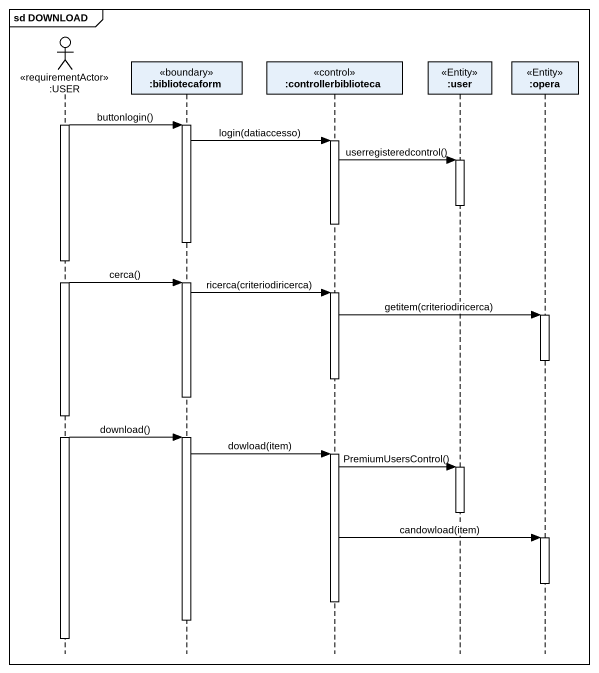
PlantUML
@startuml
mainframe sd DOWNLOAD
hide footbox
actor ":USER" as USER <<requirementActor>>
participant ":bibliotecaform" as bibliotecaform <<boundary>>
participant ":controllerbiblioteca" as controllerbiblioteca <<control>>
participant ":user" as user <<Entity>>
participant ":opera" as opera <<Entity>>

activate USER
USER -> bibliotecaform : buttonlogin()
activate bibliotecaform
bibliotecaform -> controllerbiblioteca : login(datiaccesso)
activate controllerbiblioteca
controllerbiblioteca -> user : userregisteredcontrol()
activate user
deactivate user
deactivate controllerbiblioteca
deactivate bibliotecaform
USER -> bibliotecaform : cerca()
activate bibliotecaform
bibliotecaform -> controllerbiblioteca : ricerca(criteriodiricerca)
activate controllerbiblioteca
controllerbiblioteca -> opera : getitem(criteriodiricerca)
activate opera
deactivate opera
deactivate controllerbiblioteca
deactivate bibliotecaform
USER -> bibliotecaform : download()
activate bibliotecaform
bibliotecaform -> controllerbiblioteca : dowload(item)
activate controllerbiblioteca
controllerbiblioteca -> user : PremiumUsersControl()
activate user
deactivate user
controllerbiblioteca -> opera : candowload(item)
activate opera
deactivate opera
deactivate controllerbiblioteca
deactivate bibliotecaform
deactivate USER
@enduml
